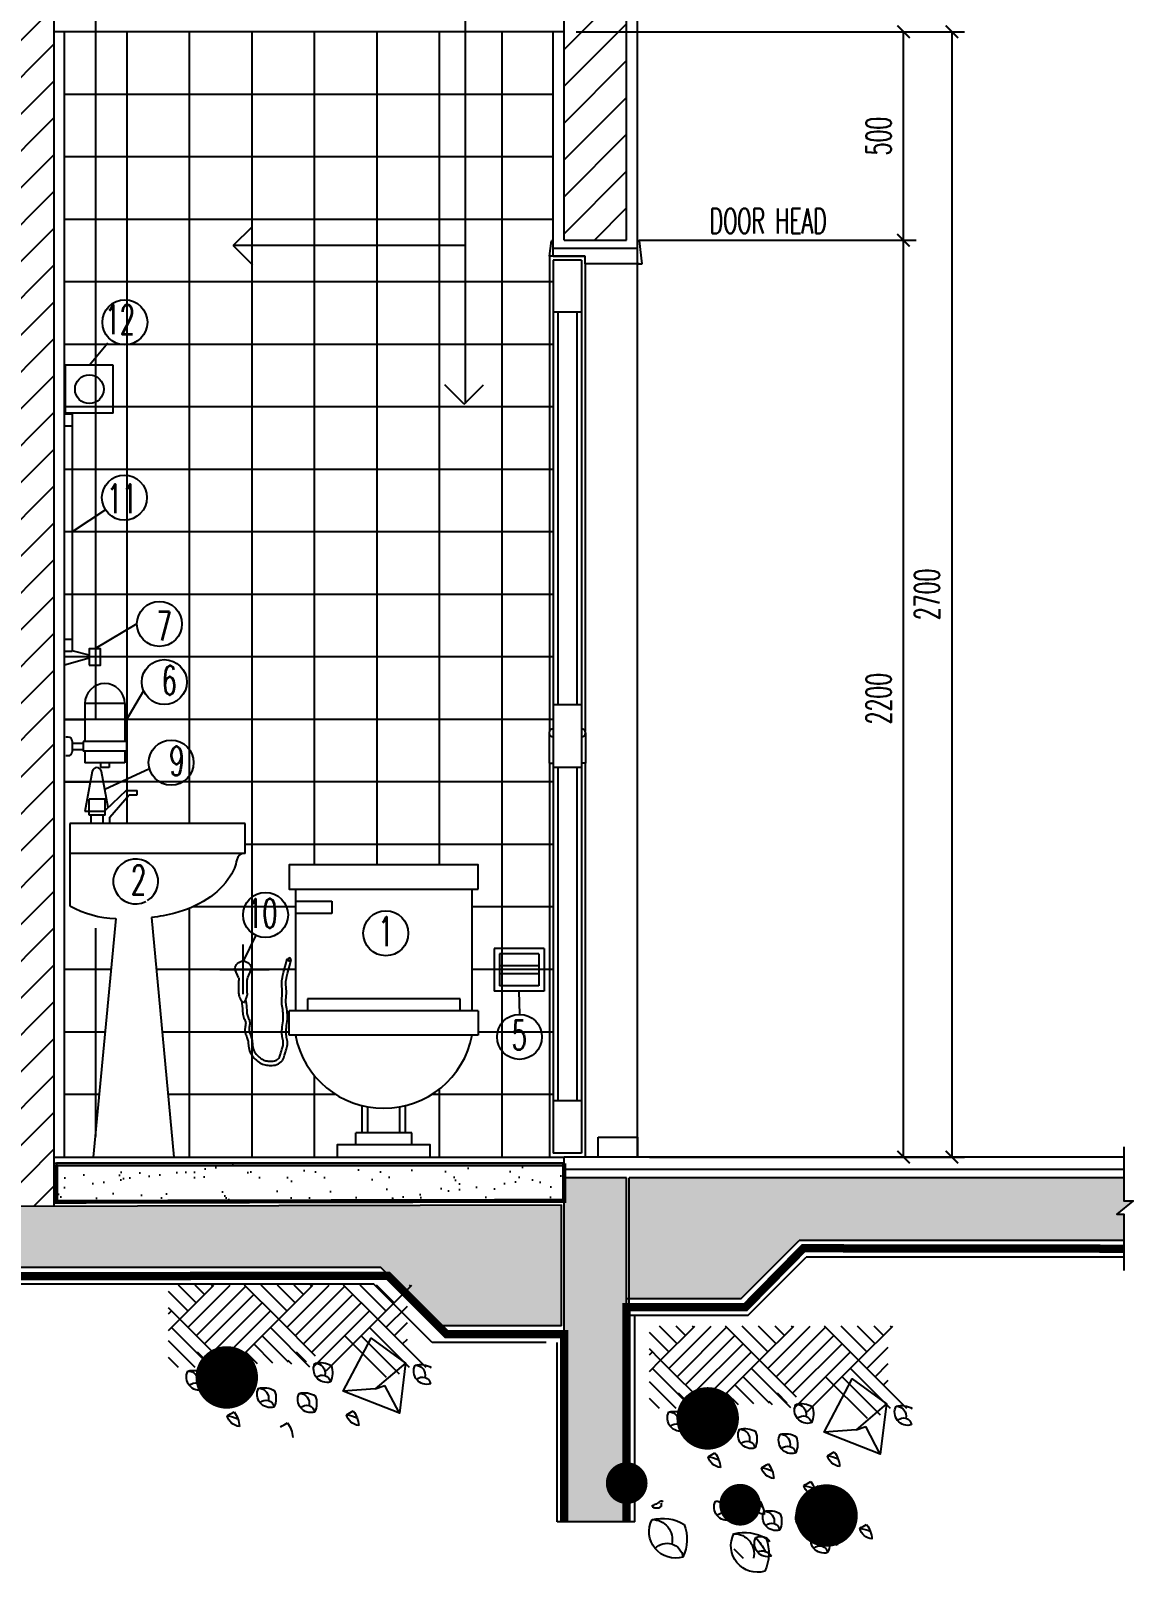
# Model space of a CAD drawing. Extents: x 417646.6 to 417675.4, y 43413.5 to 43433.4.
# Drawn here: x 417666.34 to 417668.986, y 43421.015 to 43424.719 of the extents above; entities that cross this region are included whole.
import ezdxf

# ---------------------------------------------------------------- set-up
doc = ezdxf.new("R2010")
doc.units = 0
doc.header["$MEASUREMENT"] = 0
doc.header["$PDMODE"] = 3
doc.header["$PDSIZE"] = 0.1
for name, pattern in [('CENTER2', [1.125, 0.75, -0.125, 0.125, -0.125]), ('CENTERX2', [4, 2.5, -0.5, 0.5, -0.5]), ('DASHED', [0.75, 0.5, -0.25]), ('HIDDEN', [0.375, 0.25, -0.125]), ('HIDDEN2', [0.1875, 0.125, -0.0625])]:
    doc.linetypes.add(name, pattern=pattern)
doc.layers.get('0').update_dxf_attribs({"linetype": 'CONTINUOUS'})
doc.layers.get('DEFPOINTS').update_dxf_attribs({"linetype": 'CONTINUOUS'})
for name, color, linetype in [('2', 2, 'CONTINUOUS'), ('A-HATCH', 11, 'CONTINUOUS'), ('AXES', 11, 'CENTERX2'), ('AXIS', 11, 'CENTER2'), ('DIM1', 2, 'CONTINUOUS'), ('DW', 7, 'CONTINUOUS'), ('ELE', 3, 'CONTINUOUS'), ('ELV', 7, 'CONTINUOUS'), ('FIX', 3, 'CONTINUOUS'), ('gravel', 11, 'CONTINUOUS'), ('Hatch', 11, 'CONTINUOUS'), ('Plaster', 7, 'CONTINUOUS'), ('SANI', 2, 'CONTINUOUS'), ('SETTING', 3, 'CONTINUOUS'), ('Tile', 5, 'CONTINUOUS'), ('TXT', 2, 'CONTINUOUS'), ('WALL', 6, 'CONTINUOUS'), ('WallPartition', 2, 'CONTINUOUS'), ('Windows', 9, 'CONTINUOUS')]:
    doc.layers.add(name, color=color, linetype=linetype)
doc.styles.add('ROMANS', font='ROMANS.shx', dxfattribs={"width": 0.6})
doc.dimstyles.new('R50', dxfattribs={"dimscale": 0, "dimtxt": 0.06, "dimasz": 0.03, "dimexe": 0.03, "dimexo": 0.03, "dimgap": 0.03, "dimtad": 1, "dimdec": 0, "dimlfac": 1000, "dimzin": 13, "dimdsep": 46, "dimtxsty": 'ROMANS', "dimblk": 'ARCHTICK', "dimcen": 0.09, "dimclrd": 4, "dimclre": 4, "dimclrt": 2, "dimadec": 0, "dimazin": 0, "dimtfac": 1, "dimtdec": 0, "dimtofl": 0, "dimtmove": 2, "dimatfit": 3, "dimldrblk": 'CLOSEDBLANK', "dimfxl": 0, "dimtolj": 1, "dimtzin": 0, "dimarcsym": 0})
pattern_1 = [(45, (-184.876565, -89.382016), (-0.044194173824, 0.044194173824), [])]

# ---------------------------------------------------------------- blocks, each defined once
blk = doc.blocks.new('A$C54676CD1')
at = {"layer": 'AXIS', "linetype": 'CENTER2', "ltscale": 10}
for p, q in [((0.1153, 0.1709), (0.1153, 0.29)), ((0.1716, 0.2302), (0.0525, 0.2302))]:
    blk.add_line(p, q, dxfattribs=at)
at = {"layer": 'DIM1', "linetype": 'HIDDEN'}
for points in [[(0.1196, 0.156), (0.1183, 0.1482), (0.1175, 0.142), (0.117, 0.1369), (0.1167, 0.1328), (0.1165, 0.1294), (0.1164, 0.1262), (0.1161, 0.1231), (0.1155, 0.1198), (0.1146, 0.1167), (0.1135, 0.1137), (0.1124, 0.1111), (0.1114, 0.1087), (0.1105, 0.1066), (0.1099, 0.1048), (0.1094, 0.1033), (0.1092, 0.1022), (0.1092, 0.1011), (0.1093, 0.0997), (0.1095, 0.0979), (0.1099, 0.0957), (0.1104, 0.0932), (0.1108, 0.0902), (0.111, 0.0869), (0.1109, 0.0832), (0.1103, 0.0796), (0.1094, 0.0762), (0.1084, 0.0731), (0.1073, 0.0702), (0.1063, 0.0674), (0.1053, 0.0648), (0.1046, 0.0625), (0.104, 0.0602), (0.1036, 0.058), (0.1033, 0.0555), (0.1031, 0.0527), (0.1028, 0.0497), (0.1025, 0.0464), (0.102, 0.0428), (0.1012, 0.039), (0.1, 0.0351), (0.0983, 0.0312), (0.0963, 0.0275), (0.094, 0.0241), (0.0915, 0.0208), (0.0889, 0.0178), (0.0862, 0.0149), (0.0834, 0.0123), (0.0806, 0.01), (0.0778, 0.0079), (0.0749, 0.0061), (0.0719, 0.0045), (0.0689, 0.0032), (0.0658, 0.0022), (0.0627, 0.0014), (0.0595, 0.0008), (0.0563, 0.0004), (0.0529, 0.0001), (0.0494, 0), (0.0458, 0.0001), (0.042, 0.0004), (0.0382, 0.001), (0.0344, 0.0021), (0.0306, 0.0036), (0.0269, 0.0059), (0.0237, 0.0088), (0.0212, 0.012), (0.0194, 0.0153), (0.018, 0.0186), (0.0169, 0.0217), (0.016, 0.0246), (0.0152, 0.0273), (0.0145, 0.0298), (0.0137, 0.0322), (0.0128, 0.0347), (0.0119, 0.0374), (0.011, 0.0402), (0.0102, 0.0433), (0.0095, 0.0465), (0.0091, 0.05), (0.0089, 0.0537), (0.0092, 0.0573), (0.0097, 0.0607), (0.0103, 0.064), (0.011, 0.0671), (0.0116, 0.0702), (0.012, 0.0732), (0.0124, 0.0763), (0.0125, 0.0795), (0.0124, 0.0831), (0.012, 0.087), (0.0115, 0.0913), (0.0109, 0.0959), (0.0102, 0.1007), (0.0096, 0.1057), (0.0092, 0.1108), (0.009, 0.1161), (0.009, 0.1212), (0.0094, 0.1262), (0.0099, 0.1309), (0.0105, 0.1354), (0.0111, 0.1396), (0.0117, 0.1435), (0.0122, 0.1471), (0.0125, 0.1503), (0.0126, 0.1533), (0.0126, 0.1563), (0.0125, 0.1592), (0.0123, 0.1622), (0.012, 0.1652), (0.0118, 0.1684), (0.0116, 0.1717), (0.0115, 0.1752), (0.0116, 0.1787), (0.0118, 0.1822), (0.012, 0.1855), (0.0123, 0.1887), (0.0126, 0.1917), (0.0127, 0.1946), (0.0128, 0.1973), (0.0128, 0.1998), (0.0125, 0.2023), (0.0121, 0.2051), (0.0113, 0.2089), (0.0101, 0.214), (0.0085, 0.2207), (0.0062, 0.2293), (0.0034, 0.2403), (0, 0.254)], [(0.1097, 0.1576), (0.1084, 0.1496), (0.1076, 0.1431), (0.107, 0.1378), (0.1067, 0.1334), (0.1066, 0.1299), (0.1064, 0.127), (0.1062, 0.1244), (0.1057, 0.1221), (0.1051, 0.1197), (0.1042, 0.1174), (0.1032, 0.115), (0.1022, 0.1127), (0.1012, 0.1103), (0.1004, 0.1079), (0.0997, 0.1056), (0.0993, 0.1032), (0.0992, 0.1009), (0.0993, 0.0986), (0.0997, 0.0963), (0.1001, 0.0939), (0.1005, 0.0916), (0.1009, 0.0892), (0.101, 0.0867), (0.1009, 0.0842), (0.1005, 0.0817), (0.0998, 0.0791), (0.099, 0.0764), (0.098, 0.0737), (0.0969, 0.0709), (0.0959, 0.0681), (0.095, 0.0653), (0.0942, 0.0624), (0.0937, 0.0595), (0.0933, 0.0565), (0.0931, 0.0535), (0.0929, 0.0506), (0.0926, 0.0476), (0.0922, 0.0446), (0.0915, 0.0416), (0.0906, 0.0386), (0.0893, 0.0356), (0.0877, 0.0327), (0.0858, 0.0298), (0.0837, 0.0271), (0.0815, 0.0245), (0.0792, 0.0221), (0.0768, 0.0198), (0.0745, 0.0179), (0.0722, 0.0162), (0.0699, 0.0148), (0.0676, 0.0136), (0.0653, 0.0126), (0.063, 0.0118), (0.0605, 0.0112), (0.0579, 0.0107), (0.0552, 0.0103), (0.0523, 0.0101), (0.0493, 0.01), (0.0463, 0.0101), (0.0433, 0.0103), (0.0404, 0.0108), (0.0376, 0.0116), (0.0351, 0.0126), (0.0329, 0.0139), (0.0311, 0.0156), (0.0296, 0.0176), (0.0283, 0.0198), (0.0273, 0.0222), (0.0264, 0.0248), (0.0256, 0.0274), (0.0248, 0.0301), (0.024, 0.0328), (0.0232, 0.0354), (0.0223, 0.038), (0.0214, 0.0405), (0.0206, 0.043), (0.0199, 0.0456), (0.0194, 0.0482), (0.019, 0.0508), (0.019, 0.0535), (0.0192, 0.0562), (0.0196, 0.0591), (0.0201, 0.062), (0.0208, 0.0652), (0.0214, 0.0685), (0.022, 0.0719), (0.0223, 0.0756), (0.0225, 0.0795), (0.0223, 0.0837), (0.022, 0.088), (0.0214, 0.0926), (0.0208, 0.0972), (0.0201, 0.102), (0.0196, 0.1067), (0.0192, 0.1115), (0.019, 0.1162), (0.019, 0.1208), (0.0193, 0.1253), (0.0198, 0.1297), (0.0204, 0.134), (0.021, 0.1381), (0.0216, 0.1421), (0.0221, 0.146), (0.0225, 0.1497), (0.0226, 0.1532), (0.0226, 0.1565), (0.0225, 0.1598), (0.0222, 0.1629), (0.022, 0.166), (0.0217, 0.1691), (0.0216, 0.1721), (0.0215, 0.1752), (0.0216, 0.1783), (0.0217, 0.1815), (0.022, 0.1846), (0.0223, 0.1878), (0.0225, 0.191), (0.0227, 0.1942), (0.0228, 0.1973), (0.0227, 0.2004), (0.0225, 0.2035), (0.0219, 0.2069), (0.0211, 0.2111), (0.0199, 0.2163), (0.0182, 0.2231), (0.0159, 0.2318), (0.0131, 0.2428), (0.0097, 0.2564)]]:
    blk.add_lwpolyline(points, dxfattribs=at)
at = {"layer": 'DIM1'}
blk.add_circle((0.0046, 0.2544), 0.00364, dxfattribs=at)
at = {"layer": 'SETTING'}
for p, q in [((0.1037, 0.2112), (0.0958, 0.229)), ((0.1268, 0.2112), (0.1347, 0.229)), ((0.1053, 0.1733), (0.1053, 0.2039)), ((0.1253, 0.1733), (0.1253, 0.2039)), ((0.1067, 0.1648), (0.1058, 0.1685)), ((0.1089, 0.1585), (0.1067, 0.1648)), ((0.1144, 0.1503), (0.1089, 0.1585)), ((0.1147, 0.1503), (0.1205, 0.1567)), ((0.1223, 0.1606), (0.1235, 0.1639)), ((0.124, 0.1658), (0.1247, 0.1685))]:
    blk.add_line(p, q, dxfattribs=at)
for centre, radius, start, end in [((0.1153, 0.2302), 0.02, 4.7712, 175.2288), ((0.1013, 0.2314), 0.006, 175.2288, 203.9684), ((0.1292, 0.2314), 0.006, 336.0316, 4.7712), ((0.0873, 0.2039), 0.018, 0, 23.9684), ((0.0973, 0.206), 0.008, 0, 23.9684), ((0.1433, 0.2039), 0.018, 156.0316, 180), ((0.1333, 0.206), 0.008, 156.0316, 180), ((0.1253, 0.1733), 0.02, 180, 193.7048), ((0.1034, 0.1672), 0.02, 328.3138, 340.7517), ((0.1046, 0.1705), 0.02, 340.7517, 346.2952), ((0.1053, 0.1733), 0.02, 346.2952, 0)]:
    blk.add_arc(centre, radius, start, end, dxfattribs=at)
blk = doc.blocks.new('Fix')
at = {"layer": 'FIX'}
for p, q in [((-0.2122, 0.6428), (-0.2122, 0.3506)), ((0.2122, 0.3506), (0.2122, 0.6428)), ((-0.2122, 0.6136), (-0.1246, 0.6136)), ((-0.1246, 0.6136), (-0.1246, 0.5843)), ((-0.1246, 0.5843), (-0.2122, 0.5843)), ((-0.183, 0.3798), (-0.183, 0.3506)), ((0.183, 0.3798), (-0.183, 0.3798)), ((0.183, 0.3506), (0.183, 0.3798)), ((-0.2268, 0.2922), (-0.2268, 0.3506)), ((0.2268, 0.3506), (-0.2268, 0.3506)), ((0.2268, 0.3506), (0.2268, 0.2922)), ((0.2268, 0.2922), (-0.2268, 0.2922)), ((-0.052, 0.0584), (-0.052, 0.1232)), ((-0.0382, 0.0584), (-0.0382, 0.1203)), ((0.0382, 0.0584), (0.0382, 0.1203)), ((0.052, 0.0584), (0.052, 0.1232)), ((0.0674, 0.0584), (-0.0674, 0.0584)), ((-0.0674, 0.0292), (-0.0674, 0.0584)), ((0.0674, 0.0292), (0.0674, 0.0584))]:
    blk.add_line(p, q, dxfattribs=at)
for points in [[(0.2268, 0.6428), (0.2268, 0.7012), (-0.2268, 0.7012), (-0.2268, 0.6428)], [(0.1117, 0), (0.1117, 0.0292), (-0.1117, 0.0292), (-0.1117, 0)]]:
    blk.add_lwpolyline(points, close=True, dxfattribs=at)
blk.add_arc((0, 0.333), 0.2161, 190.8887, 349.1113, dxfattribs=at)
blk = doc.blocks.new('A$C24F356C9')
at = {"layer": 'SANI'}
for p, q in [((0, 0.1021), (0.12, 0.1021)), ((0, 0.1021), (0, 0)), ((0.0128, 0.0893), (0.1072, 0.0893)), ((0.0128, 0.0893), (0.0128, 0.0128)), ((0.1072, 0.0893), (0.1072, 0.0128)), ((0.12, 0.1021), (0.12, 0)), ((0.0128, 0.0606), (0.1072, 0.0606)), ((0.0128, 0.0414), (0.1072, 0.0414)), ((0, 0), (0.12, 0)), ((0.0128, 0.0128), (0.1072, 0.0128))]:
    blk.add_line(p, q, dxfattribs=at)
blk = doc.blocks.new('A$C53BB0ABE')
for p, q in [((0.1286, 0.5089), (0.0467, 0.5908)), ((0.0494, 0.5881), (0.052, 0.5908)), ((0.0692, 0.5683), (0.0916, 0.5908)), ((0.089, 0.5485), (0.1312, 0.5908)), ((0.1088, 0.5287), (0.1708, 0.5908)), ((0.1286, 0.5089), (0.2104, 0.5908)), ((0.3068, 0.4495), (0.188, 0.5683)), ((0.3266, 0.4693), (0.2078, 0.5881)), ((0.3464, 0.4891), (0.2447, 0.5908)), ((0.3662, 0.5089), (0.2843, 0.5908)), ((0.287, 0.5881), (0.2896, 0.5908)), ((0.3068, 0.5683), (0.3292, 0.5908)), ((0.3266, 0.5485), (0.3688, 0.5908)), ((0.3464, 0.5287), (0.4084, 0.5908)), ((0.3662, 0.5089), (0.448, 0.5908)), ((0.5444, 0.4495), (0.4256, 0.5683)), ((0.5642, 0.4693), (0.4454, 0.5881)), ((0.584, 0.4891), (0.4823, 0.5908)), ((0.6038, 0.5089), (0.5219, 0.5908)), ((0.5246, 0.5881), (0.5272, 0.5908)), ((0.5444, 0.5683), (0.5668, 0.5908)), ((0.5642, 0.5485), (0.6064, 0.5908)), ((0.584, 0.5287), (0.6308, 0.5756)), ((0.1088, 0.4891), (0.0574, 0.5405)), ((0.2844, 0.3927), (0.1484, 0.5287)), ((0.287, 0.4297), (0.1682, 0.5485)), ((0.5048, 0.4099), (0.386, 0.5287)), ((0.5246, 0.4297), (0.4058, 0.5485)), ((0.6038, 0.5089), (0.6308, 0.536)), ((0.6308, 0.5215), (0.6236, 0.5287)), ((0.0126, 0.3929), (0.1286, 0.5089)), ((0.0522, 0.3929), (0.1484, 0.4891)), ((0.089, 0.4693), (0.0574, 0.5009)), ((0.2522, 0.3853), (0.1286, 0.5089)), ((0.2775, 0.4202), (0.3662, 0.5089)), ((0.2911, 0.3942), (0.386, 0.4891)), ((0.4822, 0.3929), (0.3662, 0.5089)), ((0.4877, 0.3929), (0.6038, 0.5089)), ((0.5273, 0.3929), (0.6236, 0.4891)), ((0.6308, 0.4819), (0.6038, 0.5089)), ((0.0692, 0.4495), (0.0574, 0.4613)), ((0.0761, 0.3773), (0.1682, 0.4693)), ((0.1077, 0.3692), (0.2078, 0.4693)), ((0.3425, 0.406), (0.4058, 0.4693)), ((0.3799, 0.4038), (0.4256, 0.4495)), ((0.5669, 0.3929), (0.6308, 0.4568)), ((0.2998, 0.4059), (0.3237, 0.4297)), ((0.335, 0.4014), (0.3435, 0.4099)), ((0.4173, 0.4017), (0.4454, 0.4297)), ((0.4547, 0.3995), (0.4652, 0.4099)), ((0.4927, 0.3612), (0.5613, 0.4297)), ((0.6065, 0.3929), (0.6308, 0.4172)), ((0.6038, 0.1716), (0.5993, 0.1716)), ((0.5993, 0.1716), (0.5993, 0.17)), ((0.5993, 0.17), (0.6008, 0.17)), ((0.6008, 0.17), (0.6008, 0.1685)), ((0.6023, 0.1655), (0.6023, 0.1579)), ((0.6023, 0.1579), (0.6054, 0.1564)), ((0.6054, 0.17), (0.6038, 0.1716)), ((0.6069, 0.1685), (0.6054, 0.17)), ((0.6054, 0.1564), (0.6069, 0.1549)), ((0.6084, 0.167), (0.6069, 0.1685)), ((0.6069, 0.1549), (0.6084, 0.1534)), ((0.6099, 0.167), (0.6084, 0.167)), ((0.6084, 0.1534), (0.6175, 0.1534)), ((0.6114, 0.1655), (0.6099, 0.167)), ((0.6129, 0.164), (0.6114, 0.1655)), ((0.616, 0.164), (0.6129, 0.164)), ((0.6175, 0.1625), (0.616, 0.164)), ((0.6205, 0.1625), (0.6175, 0.1625)), ((0.6175, 0.1534), (0.619, 0.1549)), ((0.619, 0.1549), (0.622, 0.1549)), ((0.6205, 0.1609), (0.6205, 0.1625)), ((0.6236, 0.1609), (0.6205, 0.1609)), ((0.622, 0.1564), (0.6236, 0.1579)), ((0.622, 0.1549), (0.622, 0.1564)), ((0.6236, 0.1579), (0.6236, 0.1609)), ((0.1652, 0.1106), (0.1667, 0.1091)), ((0.1667, 0.1091), (0.1758, 0.1091)), ((0.1758, 0.1091), (0.1773, 0.1106)), ((0.1773, 0.1106), (0.1804, 0.1106)), ((0.4049, 0.033), (0.4273, 0.0554))]:
    blk.add_line(p, q)
for points in [[(0.0766, 0.2837), (0.2116, 0.3362), (0.1441, 0.4638), (0.0616, 0.4038), (0.0766, 0.2837), (0.1112, 0.3497)], [(0.1343, 0.3416), (0.2116, 0.3362), (0.1441, 0.4638), (0.0616, 0.4038), (0.1343, 0.3416), (0.1112, 0.3497)]]:
    blk.add_lwpolyline(points)
for centre, radius, start, end in [((0.0263, 0.3493), 0.0509, 76.0322, 121.1405), ((0.0105, 0.3841), 0.0317, 253.7091, 27.4015), ((0.0385, 0.3747), 0.024, 89.5708, 192.7334), ((0.2876, 0.38), 0.0506, 159.5756, 205.1522), ((0.2666, 0.354), 0.0509, 76.0322, 121.1405), ((0.2507, 0.3889), 0.0317, 253.7091, 27.4015), ((0.261, 0.3557), 0.0193, 42.46, 171.8043), ((0.2787, 0.3794), 0.024, 89.5708, 192.7334), ((0.5929, 0.3611), 0.0506, 159.5756, 205.1522), ((0.5718, 0.3352), 0.0509, 76.0322, 121.1405), ((0.556, 0.37), 0.0317, 253.7091, 27.4015), ((0.5839, 0.3606), 0.024, 89.5708, 192.7334), ((0.0207, 0.3509), 0.0193, 42.46, 171.8043), ((0.4233, 0.3197), 0.0506, 159.5756, 205.1522), ((0.4022, 0.2938), 0.0509, 76.0322, 121.1405), ((0.3864, 0.3286), 0.0317, 253.7091, 27.4015), ((0.4143, 0.3192), 0.024, 89.5708, 192.7334), ((0.5662, 0.3369), 0.0193, 42.46, 171.8043), ((0.3258, 0.3075), 0.0506, 159.5756, 205.1522), ((0.3047, 0.2816), 0.0509, 76.0322, 121.1405), ((0.2889, 0.3164), 0.0317, 253.7091, 27.4015), ((0.2991, 0.2833), 0.0193, 42.46, 171.8043), ((0.3168, 0.307), 0.024, 89.5708, 192.7334), ((0.3966, 0.2954), 0.0193, 42.46, 171.8043), ((0.2409, 0.2493), 0.0669, 143.5113, 175.9191), ((0.1707, 0.2874), 0.0336, 275.8828, 346.643), ((0.1707, 0.2874), 0.0336, 275.8828, 346.643), ((0.2198, 0.1738), 0.1071, 98.8765, 112.9463), ((-0.5126, -0.9402), 1.4144, 59.5906, 60.3518), ((0.3991, 0.2205), 0.0669, 143.5113, 175.9191), ((-0.3544, -0.969), 1.4144, 59.5906, 60.3518), ((0.5272, 0.2468), 0.0669, 143.5113, 175.9191), ((0.457, 0.285), 0.0336, 275.8828, 346.643), ((0.457, 0.285), 0.0336, 275.8828, 346.643), ((0.5062, 0.1714), 0.1071, 98.8765, 112.9463), ((-0.2263, -0.9426), 1.4144, 59.5906, 60.3518), ((0.3289, 0.2586), 0.0336, 275.8828, 346.643), ((0.3289, 0.2586), 0.0336, 275.8828, 346.643), ((0.3781, 0.145), 0.1071, 98.8765, 112.9463), ((0.2342, 0.1849), 0.0506, 159.5756, 205.1522), ((0.1973, 0.1938), 0.0317, 253.7091, 27.4015), ((0.2974, 0.1777), 0.0669, 143.5113, 175.9191), ((0.2272, 0.2159), 0.0336, 275.8828, 346.643), ((0.2272, 0.2159), 0.0336, 275.8828, 346.643), ((0.2764, 0.1023), 0.1071, 98.8765, 112.9463), ((-0.4561, -1.0117), 1.4144, 59.5906, 60.3518), ((0.2076, 0.1607), 0.0193, 42.46, 171.8043), ((0.4217, 0.1339), 0.0669, 143.5113, 175.9191), ((0.3515, 0.172), 0.0336, 275.8828, 346.643), ((0.3515, 0.172), 0.0336, 275.8828, 346.643), ((0.4007, 0.0584), 0.1071, 98.8765, 112.9463), ((-0.3318, -1.0556), 1.4144, 59.5906, 60.3518), ((0.4809, 0.1473), 0.0506, 159.5756, 205.1522), ((0.444, 0.1562), 0.0317, 253.7091, 27.4015), ((0.4719, 0.1468), 0.024, 89.5708, 192.7334), ((0.1633, 0.075), 0.0669, 143.5113, 175.9191), ((-0.5902, -1.1144), 1.4144, 59.5906, 60.3518), ((0.2641, 0.1182), 0.0309, 145.6775, 215.1297), ((0.2643, 0.1135), 0.0339, 70.0639, 139.3275), ((0.2477, 0.1308), 0.0317, 253.7091, 27.4015), ((0.258, 0.0977), 0.0193, 42.46, 171.8043), ((0.2757, 0.1214), 0.024, 89.5708, 192.7334), ((0.364, 0.1228), 0.0506, 159.5756, 205.1522), ((0.343, 0.0969), 0.0509, 76.0322, 121.1405), ((0.3271, 0.1317), 0.0317, 253.7091, 27.4015), ((0.3374, 0.0986), 0.0193, 42.46, 171.8043), ((0.3551, 0.1223), 0.024, 89.5708, 192.7334), ((0.4542, 0.123), 0.0193, 42.46, 171.8043), ((0.6418, 0.0795), 0.1012, 159.5756, 205.1522), ((0.5997, 0.0276), 0.1018, 76.0322, 121.1405), ((0.568, 0.0973), 0.0634, 253.7091, 27.4015), ((0.6239, 0.0785), 0.048, 89.5708, 192.7334), ((0.0931, 0.1132), 0.0336, 275.8828, 346.643), ((0.0931, 0.1132), 0.0336, 275.8828, 346.643), ((0.1423, -0.0004), 0.1071, 98.8765, 112.9463), ((0.247, 0.0605), 0.0669, 143.5113, 175.9191), ((0.1768, 0.0987), 0.0336, 275.8828, 346.643), ((0.1768, 0.0987), 0.0336, 275.8828, 346.643), ((0.2259, -0.0149), 0.1071, 98.8765, 112.9463), ((-0.5065, -1.1289), 1.4144, 59.5906, 60.3518), ((0.2488, 0.0686), 0.0506, 159.5756, 205.1522), ((0.2277, 0.0426), 0.0509, 76.0322, 121.1405), ((0.2119, 0.0775), 0.0317, 253.7091, 27.4015), ((0.2398, 0.0681), 0.024, 89.5708, 192.7334), ((0.347, 0.0689), 0.0317, 253.7091, 27.4015), ((0.3641, 0.0592), 0.0267, 65.5992, 147.4022), ((0.4454, 0.0455), 0.1012, 159.5756, 205.1522), ((0.4033, -0.0063), 0.1018, 76.0322, 121.1405), ((0.5126, -0.0328), 0.1801, 139.7514, 152.5428), ((0.3716, 0.0634), 0.0634, 253.7091, 27.4015), ((0.4275, 0.0445), 0.048, 89.5708, 192.7334), ((0.2221, 0.0443), 0.0193, 42.46, 171.8043), ((0.3603, 0.0256), 0.0257, 64.3681, 149.8962), ((0.5884, 0.031), 0.0386, 42.46, 171.8043)]:
    blk.add_arc(centre, radius, start, end)
at = {"layer": 'Hatch'}
for points, const_width in [([(0.4534, 0.3692, 1), (0.5284, 0.3692, 1)], 0.075), ([(0.6603, 0.2138, 1), (0.7103, 0.2138, 1)], 0.05), ([(0.1682, 0.136, 1), (0.2432, 0.136, 1)], 0.075), ([(0.3881, 0.162, 1), (0.4381, 0.162, 1)], 0.05)]:
    blk.add_lwpolyline(points, format="xyb", close=True, dxfattribs=dict(at, const_width=const_width))
blk = doc.blocks.new('A$C22107CF4')
for p, q in [((0.1286, 0.2837), (0.0467, 0.3655)), ((0.0494, 0.3629), (0.052, 0.3655)), ((0.0692, 0.3431), (0.0916, 0.3655)), ((0.089, 0.3233), (0.1312, 0.3655)), ((0.1088, 0.3035), (0.1708, 0.3655)), ((0.1286, 0.2837), (0.2104, 0.3655)), ((0.3068, 0.2243), (0.188, 0.3431)), ((0.3266, 0.2441), (0.2078, 0.3629)), ((0.3464, 0.2639), (0.2447, 0.3655)), ((0.3662, 0.2837), (0.2843, 0.3655)), ((0.287, 0.3629), (0.2896, 0.3655)), ((0.3068, 0.3431), (0.3292, 0.3655)), ((0.3266, 0.3233), (0.3688, 0.3655)), ((0.3464, 0.3035), (0.4084, 0.3655)), ((0.3662, 0.2837), (0.448, 0.3655)), ((0.5444, 0.2243), (0.4256, 0.3431)), ((0.5642, 0.2441), (0.4454, 0.3629)), ((0.584, 0.2639), (0.4823, 0.3655)), ((0.6038, 0.2837), (0.5219, 0.3655)), ((0.5246, 0.3629), (0.5272, 0.3655)), ((0.5444, 0.3431), (0.5668, 0.3655)), ((0.5642, 0.3233), (0.6064, 0.3655)), ((0.584, 0.3035), (0.6308, 0.3504)), ((0.1088, 0.2639), (0.0574, 0.3153)), ((0.2844, 0.1675), (0.1484, 0.3035)), ((0.287, 0.2045), (0.1682, 0.3233)), ((0.5048, 0.1847), (0.386, 0.3035)), ((0.5246, 0.2045), (0.4058, 0.3233)), ((0.6038, 0.2837), (0.6308, 0.3108)), ((0.6308, 0.2962), (0.6236, 0.3035)), ((0.0126, 0.1677), (0.1286, 0.2837)), ((0.0522, 0.1677), (0.1484, 0.2639)), ((0.089, 0.2441), (0.0574, 0.2757)), ((0.2522, 0.1601), (0.1286, 0.2837)), ((0.2775, 0.195), (0.3662, 0.2837)), ((0.2911, 0.169), (0.386, 0.2639)), ((0.4822, 0.1677), (0.3662, 0.2837)), ((0.4877, 0.1677), (0.6038, 0.2837)), ((0.5273, 0.1677), (0.6236, 0.2639)), ((0.6308, 0.2566), (0.6038, 0.2837)), ((0.0692, 0.2243), (0.0574, 0.2361)), ((0.0761, 0.152), (0.1682, 0.2441)), ((0.1077, 0.144), (0.2078, 0.2441)), ((0.3425, 0.1808), (0.4058, 0.2441)), ((0.3799, 0.1786), (0.4256, 0.2243)), ((0.5669, 0.1677), (0.6308, 0.2316)), ((0.2998, 0.1806), (0.3237, 0.2045)), ((0.4173, 0.1764), (0.4454, 0.2045)), ((0.4927, 0.1359), (0.5613, 0.2045)), ((0.6065, 0.1677), (0.6308, 0.192)), ((0.335, 0.1762), (0.3435, 0.1847)), ((0.4547, 0.1742), (0.4652, 0.1847))]:
    blk.add_line(p, q)
for points in [[(0.0766, 0.0585), (0.2116, 0.111), (0.1441, 0.2385), (0.0616, 0.1785), (0.0766, 0.0585), (0.1112, 0.1244)], [(0.1343, 0.1163), (0.2116, 0.111), (0.1441, 0.2385), (0.0616, 0.1785), (0.1343, 0.1163), (0.1112, 0.1244)]]:
    blk.add_lwpolyline(points)
for centre, radius, start, end in [((0.0263, 0.124), 0.0509, 76.0322, 121.1405), ((0.0105, 0.1589), 0.0317, 253.7091, 27.4015), ((0.0385, 0.1494), 0.024, 89.5708, 192.7334), ((0.2876, 0.1547), 0.0506, 159.5756, 205.1522), ((0.2666, 0.1288), 0.0509, 76.0322, 121.1405), ((0.2507, 0.1636), 0.0317, 253.7091, 27.4015), ((0.261, 0.1305), 0.0193, 42.46, 171.8043), ((0.2787, 0.1542), 0.024, 89.5708, 192.7334), ((0.5929, 0.1359), 0.0506, 159.5756, 205.1522), ((0.5718, 0.1099), 0.0509, 76.0322, 121.1405), ((0.556, 0.1448), 0.0317, 253.7091, 27.4015), ((0.5839, 0.1354), 0.024, 89.5708, 192.7334), ((0.0207, 0.1257), 0.0193, 42.46, 171.8043), ((0.4233, 0.0945), 0.0506, 159.5756, 205.1522), ((0.4022, 0.0685), 0.0509, 76.0322, 121.1405), ((0.3864, 0.1034), 0.0317, 253.7091, 27.4015), ((0.4143, 0.0939), 0.024, 89.5708, 192.7334), ((0.5662, 0.1116), 0.0193, 42.46, 171.8043), ((0.3258, 0.0823), 0.0506, 159.5756, 205.1522), ((0.3047, 0.0563), 0.0509, 76.0322, 121.1405), ((0.2889, 0.0912), 0.0317, 253.7091, 27.4015), ((0.2991, 0.058), 0.0193, 42.46, 171.8043), ((0.3168, 0.0818), 0.024, 89.5708, 192.7334), ((0.3966, 0.0702), 0.0193, 42.46, 171.8043), ((0.2409, 0.024), 0.0669, 143.5113, 175.9191), ((0.1707, 0.0622), 0.0336, 275.8828, 346.643), ((0.1707, 0.0622), 0.0336, 275.8828, 346.643), ((0.2198, -0.0514), 0.1071, 98.8765, 112.9463), ((-0.5126, -1.1654), 1.4144, 59.5906, 60.3518), ((0.5272, 0.0216), 0.0669, 143.5113, 175.9191), ((0.457, 0.0598), 0.0336, 275.8828, 346.643), ((0.457, 0.0598), 0.0336, 275.8828, 346.643), ((0.5062, -0.0538), 0.1071, 98.8765, 112.9463), ((-0.2263, -1.1678), 1.4144, 59.5906, 60.3518), ((0.3991, -0.0048), 0.0669, 143.5113, 175.9191), ((-0.3544, -1.1942), 1.4144, 59.5906, 60.3518)]:
    blk.add_arc(centre, radius, start, end)
at = {"layer": 'Hatch', "const_width": 0.075}
blk.add_lwpolyline([(0.4534, 0.144, 1), (0.5284, 0.144, 1)], format="xyb", close=True, dxfattribs=at)
blk = doc.blocks.new('walling')
at = {"layer": 'ELV'}
blk.add_line((0.1363, -1.1797), (-0.4198, -1.1797), dxfattribs=at)
blk.add_lwpolyline([(-0.025, -0.176), (-0.025, 0), (0, 0), (0, -0.1306), (0.0363, -0.1306, -0.414214), (0.1363, -0.2306), (0.1363, -1.5582)], format="xyb", dxfattribs=at)
at = {"layer": 'WALL'}
for p, q in [((-0.4198, -1.1797), (-0.3736, -1.1334)), ((-0.4198, -1.1797), (-0.3736, -1.2259)), ((0.1345, -1.56), (0.0882, -1.5137)), ((0.1345, -1.56), (0.1808, -1.5137))]:
    blk.add_line(p, q, dxfattribs=at)
at = {"layer": 'TXT', "style": 'ROMANS', "width": 0.6}
for s, p in [('150X150MM GLAZED', (-0.639, -0.0816)), ('CERAMIC WALL TILES', (-0.6331, -0.1746))]:
    blk.add_text(s, height=0.06, dxfattribs=at).set_placement(p)
blk = doc.blocks.new('_ARCHTICK')
at = {"color": 0, "linetype": 'ByBlock', "const_width": 0.15}
blk.add_lwpolyline([(-0.5, -0.5), (0.5, 0.5)], dxfattribs=at)
blk = doc.blocks.new('*D155')
at = {"layer": '2', "color": 4, "lineweight": -2}
for p, q in [((417667.7992, 43424.2163), (417668.4649, 43424.2163)), ((417668.4349, 43422.0163), (417668.4349, 43424.2163)), ((417667.8252, 43422.0163), (417668.4649, 43422.0163))]:
    blk.add_line(p, q, dxfattribs=at)
at = {"layer": 'DEFPOINTS', "color": 0}
for p in [(417667.7692, 43424.2163), (417668.4349, 43424.2163), (417667.7952, 43422.0163)]:
    blk.add_point(p, dxfattribs=at)
at = {"layer": '2', "color": 4, "lineweight": -2, "xscale": 0.03, "yscale": 0.03, "zscale": 0.03}
for p, rotation in [((417668.4349, 43424.2163), 90), ((417668.4349, 43422.0163), 270)]:
    blk.add_blockref('_ARCHTICK', p, dxfattribs=dict(at, rotation=rotation))
at = {"layer": '2', "color": 2, "insert": (417668.3749, 43423.1163), "char_height": 0.06, "attachment_point": 5, "rotation": 90, "style": 'ROMANS'}
blk.add_mtext('\\A1;2200', dxfattribs=at)
blk = doc.blocks.new('_ClosedBlank')
at = {"color": 0, "linetype": 'ByBlock', "lineweight": -2}
for p, q in [((-1, 0.17), (0, 0)), ((-1, 0.17), (-1, -0.17)), ((0, 0), (-1, -0.17))]:
    blk.add_line(p, q, dxfattribs=at)
blk = doc.blocks.new('*D156')
at = {"layer": '2', "color": 4, "lineweight": -2}
for p, q in [((417667.6492, 43424.7163), (417668.4649, 43424.7163)), ((417668.4349, 43424.2163), (417668.4349, 43424.7163)), ((417667.7992, 43424.2163), (417668.4649, 43424.2163))]:
    blk.add_line(p, q, dxfattribs=at)
at = {"layer": 'DEFPOINTS', "color": 0}
for p in [(417667.6192, 43424.7163), (417668.4349, 43424.7163), (417667.7692, 43424.2163)]:
    blk.add_point(p, dxfattribs=at)
at = {"layer": '2', "color": 4, "lineweight": -2, "xscale": 0.03, "yscale": 0.03, "zscale": 0.03}
for p, rotation in [((417668.4349, 43424.7163), 90), ((417668.4349, 43424.2163), 270)]:
    blk.add_blockref('_ARCHTICK', p, dxfattribs=dict(at, rotation=rotation))
at = {"layer": '2', "color": 2, "insert": (417668.3749, 43424.4663), "char_height": 0.06, "attachment_point": 5, "rotation": 90, "style": 'ROMANS'}
blk.add_mtext('\\A1;500', dxfattribs=at)
blk = doc.blocks.new('*D157')
at = {"layer": '2', "color": 4, "lineweight": -2}
for p, q in [((417667.6492, 43424.7163), (417668.581, 43424.7163)), ((417668.551, 43424.7163), (417668.551, 43422.0163)), ((417668.4649, 43422.0163), (417668.581, 43422.0163))]:
    blk.add_line(p, q, dxfattribs=at)
at = {"layer": 'DEFPOINTS', "color": 0}
for p in [(417667.6192, 43424.7163), (417668.4349, 43422.0163), (417668.551, 43422.0163)]:
    blk.add_point(p, dxfattribs=at)
at = {"layer": '2', "color": 4, "lineweight": -2, "xscale": 0.03, "yscale": 0.03, "zscale": 0.03}
for p, rotation in [((417668.551, 43424.7163), 90), ((417668.551, 43422.0163), 270)]:
    blk.add_blockref('_ARCHTICK', p, dxfattribs=dict(at, rotation=rotation))
at = {"layer": '2', "color": 2, "insert": (417668.491, 43423.3663), "char_height": 0.06, "attachment_point": 5, "rotation": 90, "style": 'ROMANS'}
blk.add_mtext('\\A1;2700', dxfattribs=at)

msp = doc.modelspace()

# ---------------------------------------------------------------- hatches: boundary and pattern name
at = {"layer": 'A-HATCH'}
h = msp.add_hatch(dxfattribs=at)
h.set_pattern_fill('ANSI31', color=256, scale=0.5, style=0)
h.set_pattern_definition(pattern_1)
h.paths.add_polyline_path([(417667.7703, 43425.0163), (417667.7318, 43425.0163), (417667.7318, 43425.0535), (417667.6289, 43424.9807), (417667.6289, 43425.0163), (417667.6203, 43425.0163), (417667.6203, 43424.2163), (417667.7703, 43424.2163)])
h = msp.add_hatch(dxfattribs=at)
h.set_pattern_fill('ANSI31', color=256, scale=0.5, style=0)
h.set_pattern_definition(pattern_1)
h.paths.add_polyline_path([(417666.3953, 43425.0163), (417666.2453, 43425.0163), (417666.2453, 43421.8985), (417666.3953, 43421.8988)])
at = {"layer": 'Windows'}
h = msp.add_hatch(dxfattribs=at)
h.set_pattern_fill('AR-SAND', color=256, scale=0.05, style=0)
h.set_pattern_definition([(37.5, (-184.876565, -89.382016), (-0.003149667905, 0.09634118845), [0, -0.076, 0, -0.085, 0, -0.08125]), (7.5, (-184.87657, -89.38202), (0.088488835263, 0.14110730326), [0, -0.041, 0, -0.0685, 0, -0.02625]), (327.5, (-184.938065, -89.38202), (0.155707093088, 0.000282952677), [0, -0.025, 0, -0.09, 0, -0.1175]), (317.5, (-184.93807, -89.38202), (0.15030633023, 0.043883778247), [0, -0.0125, 0, -0.059, 0, -0.0675])])
h.paths.add_polyline_path([(417666.2453, 43421.9963), (417665.1897, 43421.9963), (417665.1897, 43421.9063), (417666.2453, 43421.9063)])
h.paths.add_polyline_path([(417667.6203, 43422.0013), (417666.4015, 43422.0013), (417666.4015, 43421.9088), (417667.6203, 43421.9088)])
h = msp.add_hatch(dxfattribs=at)
h.set_pattern_fill('AR-CONC', color=256, scale=0.03, style=0)
h.set_pattern_definition([(50, (-184.87657, -89.38202), (0.21517805478, -0.018825640495), [0.0225, -0.2475]), (355, (-184.87657, -89.38202), (-0.04162540008, 0.22565764011), [0.018, -0.198]), (100.4514, (-184.85863, -89.38358), (0.17355281451, 0.20683186262), [0.019122057, -0.2103426336]), (46.1842, (-184.87657, -89.32202), (0.32017231459, -0.0496557043), [0.03375, -0.37125]), (96.6356, (-184.84988, -89.32615), (0.28039881166, 0.29223536127), [0.0286830864, -0.3155139]), (351.1842, (-184.87657, -89.322), (0.28039858354, 0.29223558028), [0.027, -0.297]), (21, (-184.84657, -89.33702), (0.179072115636, -0.1207856672), [0.0225, -0.2475]), (326, (-184.84657, -89.33702), (0.07299459958, 0.21754501351), [0.018, -0.198]), (71.4514, (-184.83164, -89.34708), (0.25206678857, 0.09675914901), [0.019122057, -0.2103426336]), (37.5, (-184.876565, -89.382016), (0.003647956595, 0.09986815615), [0, -0.1956, 0, -0.201, 0, -0.19875]), (7.5, (-184.87657, -89.38202), (0.078920861233, 0.118323513565), [0, -0.1146, 0, -0.1911, 0, -0.07575]), (327.5, (-184.943465, -89.382016), (0.160146730852, -0.00676646152), [0, -0.075, 0, -0.234, 0, -0.3105]), (317.5, (-184.97347, -89.38202), (0.174955850803, 0.0300314947), [0, -0.0975, 0, -0.1554, 0, -0.2205])])
h.paths.add_polyline_path([(417668.9635, 43421.8791), (417668.9469, 43421.8791), (417668.986, 43421.9115), (417668.9635, 43421.9115), (417668.9635, 43421.9663), (417667.7767, 43421.9663), (417667.7767, 43421.6763), (417668.0443, 43421.6763), (417668.1843, 43421.8163), (417668.9635, 43421.8163)])
h.paths.add_polyline_path([(417667.7703, 43421.9663), (417667.6203, 43421.9663), (417667.6203, 43421.6113), (417667.6203, 43421.1406), (417667.7703, 43421.1406), (417667.7703, 43421.2087, -0.412817), (417667.7454, 43421.2337, -0.412817), (417667.7703, 43421.2587)])
h.paths.add_polyline_path([(417667.6139, 43421.9013), (417666.4953, 43421.899), (417666.4953, 43421.7513), (417667.1803, 43421.7513), (417667.3203, 43421.6113), (417667.6139, 43421.6113)])
h.paths.add_polyline_path([(417666.4953, 43421.899), (417665.1953, 43421.8963), (417665.1953, 43421.6113), (417665.4889, 43421.6113), (417665.6289, 43421.7513), (417666.4953, 43421.7513)])
h.paths.add_polyline_path([(417665.1897, 43421.9613), (417665.0453, 43421.9613), (417665.0453, 43421.1406), (417665.1897, 43421.1406)])
h.paths.add_polyline_path([(417665.0401, 43421.9613), (417663.9953, 43421.9613), (417663.9953, 43421.9115), (417664.0179, 43421.9115), (417663.9788, 43421.8791), (417663.9953, 43421.8791), (417663.9953, 43421.8113), (417664.6053, 43421.8113), (417664.7453, 43421.6713), (417665.0401, 43421.6713)])

# ---------------------------------------------------------------- linework, layer by layer
msp.add_line((417667.6203, 43424.7163), (417666.3953, 43424.7163))
at = {"layer": '2'}
for p, q in [((417666.423, 43423.8683), (417666.4213, 43423.8683)), ((417666.4804, 43423.2137), (417666.4213, 43423.1966)), ((417666.4804, 43423.2202), (417666.4394, 43423.2312)), ((417666.4699, 43423.0663), (417666.4213, 43423.0663)), ((417666.4827, 43422.9163), (417666.4213, 43422.9163)), ((417667.7021, 43422.0163), (417667.7021, 43422.0643)), ((417667.7021, 43422.0643), (417667.7963, 43422.0643)), ((417667.7963, 43422.0643), (417667.7963, 43422.0163)), ((417667.6203, 43421.1406), (417667.6203, 43422.0163)), ((417667.6203, 43421.6113), (417667.6203, 43421.9663)), ((417667.7703, 43421.9663), (417667.6203, 43421.9663)), ((417667.7703, 43421.1437), (417667.7703, 43421.9663)), ((417668.9635, 43421.9663), (417667.7767, 43421.9663)), ((417667.7767, 43421.6449), (417667.7767, 43421.9663)), ((417665.1953, 43421.8963), (417667.6139, 43421.9013)), ((417667.6139, 43421.6113), (417667.6139, 43421.9013)), ((417668.0443, 43421.6763), (417668.1843, 43421.8163)), ((417668.9635, 43421.8163), (417668.1843, 43421.8163)), ((417668.0609, 43421.6363), (417668.2009, 43421.7763)), ((417668.9635, 43421.7763), (417668.2009, 43421.7763)), ((417667.1803, 43421.7513), (417665.6289, 43421.7513)), ((417667.3203, 43421.6113), (417667.1803, 43421.7513)), ((417667.1637, 43421.7113), (417665.6455, 43421.7113)), ((417667.3037, 43421.5713), (417667.1637, 43421.7113)), ((417668.0443, 43421.6763), (417667.7703, 43421.6763)), ((417668.0609, 43421.6363), (417667.7643, 43421.6363)), ((417667.7903, 43421.1406), (417667.7903, 43421.6363)), ((417667.6139, 43421.6113), (417667.3203, 43421.6113)), ((417667.5772, 43421.5713), (417667.3037, 43421.5713)), ((417667.6032, 43421.1406), (417667.6032, 43421.5713)), ((417667.7903, 43421.1406), (417667.6032, 43421.1406))]:
    msp.add_line(p, q, dxfattribs=at)
at = {"layer": 'AXES'}
msp.add_line((417666.4953, 43425.5653), (417666.4953, 43421.7113), dxfattribs=at)
at = {"layer": 'DW'}
for p, q in [((417666.5248, 43423.9696), (417666.4806, 43423.9163)), ((417666.5195, 43423.5694), (417666.4394, 43423.5166)), ((417666.6109, 43423.1351), (417666.5658, 43423.0591)), ((417666.625, 43422.9482), (417666.5178, 43422.8983)), ((417666.8803, 43422.5484), (417666.8499, 43422.4863)), ((417667.5141, 43422.3585), (417667.5123, 43422.4142))]:
    msp.add_line(p, q, dxfattribs=at)
at = {"layer": 'ELE'}
msp.add_line((417666.595, 43423.2955), (417666.4938, 43423.2361), dxfattribs=at)
at = {"layer": 'FIX'}
msp.add_lwpolyline([(417666.4804, 43423.1966), (417666.5073, 43423.1966), (417666.5073, 43423.2361), (417666.4804, 43423.2361)], close=True, dxfattribs=at)
at = {"layer": 'FIX', "color": 2}
for centre in [(417666.5659, 43424.0193), (417666.5648, 43423.5986), (417666.6489, 43423.2955), (417666.6606, 43423.156), (417666.677, 43422.9627), (417666.9035, 43422.5971), (417667.1922, 43422.5532), (417667.5131, 43422.3046)]:
    msp.add_circle(centre, 0.054, dxfattribs=at)
msp.add_arc((417666.5919, 43422.6775), 0.054, 301.6669, 296.287, dxfattribs=at)
at = {"layer": 'Plaster'}
for p, q in [((417667.7963, 43422.0163), (417667.7963, 43425.0163)), ((417666.4213, 43422.0163), (417666.4213, 43424.7163)), ((417667.5943, 43424.178), (417667.5943, 43424.7163)), ((417667.5943, 43424.178), (417667.6708, 43424.178)), ((417666.3953, 43422.0163), (417667.6203, 43422.0163)), ((417666.3953, 43422.0013), (417667.6203, 43422.0013)), ((417666.3953, 43421.9963), (417667.6204, 43421.9963)), ((417668.9635, 43422.0163), (417667.6203, 43422.0163)), ((417668.9635, 43421.9863), (417667.6203, 43421.9863))]:
    msp.add_line(p, q, dxfattribs=at)
at = {"layer": 'SANI'}
for p, q in [((417666.423, 43423.8012), (417666.423, 43423.9163)), ((417666.5381, 43423.9163), (417666.423, 43423.9163)), ((417666.5381, 43423.8012), (417666.5381, 43423.9163)), ((417666.4394, 43423.7987), (417666.4213, 43423.7987)), ((417666.4394, 43423.7699), (417666.4213, 43423.7699)), ((417666.5381, 43423.8012), (417666.423, 43423.8012)), ((417666.4394, 43423.7987), (417666.4394, 43423.229)), ((417666.4394, 43423.2578), (417666.4213, 43423.2578)), ((417666.4394, 43423.229), (417666.4213, 43423.229)), ((417666.5658, 43423.1046), (417666.4699, 43423.1046)), ((417666.4699, 43423.1046), (417666.4699, 43423.0136)), ((417666.5658, 43423.1046), (417666.5658, 43423.0136)), ((417666.4299, 43423.0239), (417666.4241, 43423.0239)), ((417666.4394, 43423.0143), (417666.4394, 43422.989)), ((417666.466, 43423.0085), (417666.4394, 43423.0085)), ((417666.466, 43422.9931), (417666.4394, 43422.9931)), ((417666.5696, 43423.0136), (417666.466, 43423.0136)), ((417666.466, 43423.0136), (417666.466, 43422.9906)), ((417666.5696, 43422.9906), (417666.466, 43422.9906)), ((417666.4699, 43422.9906), (417666.4699, 43422.9622)), ((417666.5658, 43422.9906), (417666.5658, 43422.9622)), ((417666.5696, 43423.0136), (417666.5696, 43422.9906)), ((417666.4299, 43422.9794), (417666.4241, 43422.9794)), ((417666.5658, 43422.9622), (417666.4699, 43422.9622)), ((417666.5073, 43422.9622), (417666.5073, 43422.9507)), ((417666.5284, 43422.9622), (417666.5284, 43422.9507)), ((417666.4874, 43422.9416), (417666.4699, 43422.8455)), ((417666.5284, 43422.9507), (417666.5073, 43422.9507)), ((417666.5257, 43422.8549), (417666.5099, 43422.9416)), ((417666.5687, 43422.8962), (417666.5185, 43422.848)), ((417666.5297, 43422.8319), (417666.5762, 43422.8852)), ((417666.5687, 43422.8962), (417666.5958, 43422.8962)), ((417666.5762, 43422.8852), (417666.5958, 43422.8852)), ((417666.5958, 43422.8852), (417666.5958, 43422.8962)), ((417666.5185, 43422.8455), (417666.4699, 43422.8455)), ((417666.4801, 43422.8367), (417666.4801, 43422.875)), ((417666.5185, 43422.8367), (417666.5185, 43422.8751)), ((417666.4849, 43422.8167), (417666.4849, 43422.8367)), ((417666.5137, 43422.8167), (417666.5137, 43422.8367)), ((417666.5297, 43422.8167), (417666.5297, 43422.8319)), ((417666.8549, 43422.8057), (417666.8549, 43422.8167))]:
    msp.add_line(p, q, dxfattribs=at)
at = {"layer": 'SANI', "linetype": 'Continuous'}
for p, q in [((417666.4341, 43422.8167), (417666.4341, 43422.6189)), ((417666.8549, 43422.8167), (417666.4341, 43422.8167)), ((417666.8549, 43422.7448), (417666.8549, 43422.8163)), ((417666.8549, 43422.7448), (417666.4341, 43422.7448)), ((417666.544, 43422.5888), (417666.4901, 43422.0163)), ((417666.6295, 43422.5911), (417666.6836, 43422.0163))]:
    msp.add_line(p, q, dxfattribs=at)
at = {"layer": 'SANI', "linetype": 'DASHED'}
msp.add_lwpolyline([(417666.5185, 43422.8751), (417666.4801, 43422.875)], dxfattribs=at)
msp.add_lwpolyline([(417666.5185, 43422.8367), (417666.4801, 43422.8367, 0.499277)], format="xyb", dxfattribs=at)
at = {"layer": 'SANI', "linetype": 'Continuous'}
msp.add_lwpolyline([(417666.8533, 43422.7448, 0.355712), (417666.8343, 43422.7298, -0.103437), (417666.819, 43422.6905, -0.107169), (417666.7628, 43422.635, -0.077294), (417666.6862, 43422.6016, -0.037007), (417666.6295, 43422.5911, -0.037007)], format="xyb", dxfattribs=at)
at = {"layer": 'SANI'}
msp.add_circle((417666.4806, 43423.8588), 0.0344, dxfattribs=at)
for centre, radius, start, end in [((417666.5178, 43423.1046), 0.0479, 0, 180), ((417666.4299, 43423.0143), 0.00959, 0, 90), ((417666.4299, 43422.989), 0.00959, 270, 0), ((417666.4986, 43422.9394), 0.0115, 9.5273, 170.4727)]:
    msp.add_arc(centre, radius, start, end, dxfattribs=at)
at = {"layer": 'SANI', "linetype": 'Continuous'}
msp.add_arc((417666.5502, 43422.8256), 0.237, 240.6758, 268.5004, dxfattribs=at)
at = {"layer": 'Tile'}
for p, q in [((417666.5713, 43422.8167), (417666.5713, 43424.7163)), ((417666.7213, 43422.8167), (417666.7213, 43424.7163)), ((417666.8713, 43422.0163), (417666.8713, 43424.7163)), ((417667.0213, 43422.7175), (417667.0213, 43424.7163)), ((417667.1713, 43422.7175), (417667.1713, 43424.7163)), ((417667.3213, 43422.7175), (417667.3213, 43424.7163)), ((417667.4713, 43422.0163), (417667.4713, 43424.7163)), ((417667.5943, 43424.5663), (417666.4213, 43424.5663)), ((417667.5943, 43424.4163), (417666.4213, 43424.4163)), ((417667.5943, 43424.2663), (417666.4213, 43424.2663)), ((417667.5943, 43424.1163), (417666.4213, 43424.1163)), ((417667.5943, 43423.9663), (417666.4213, 43423.9663)), ((417666.4213, 43423.8687), (417666.423, 43423.8687)), ((417666.4213, 43423.8683), (417666.423, 43423.8683)), ((417666.4213, 43423.8683), (417666.423, 43423.8683)), ((417667.5943, 43423.8163), (417666.4213, 43423.8163)), ((417667.5943, 43423.6663), (417666.4213, 43423.6663)), ((417667.5943, 43423.5163), (417666.4213, 43423.5163)), ((417667.5943, 43423.3663), (417666.4213, 43423.3663)), ((417667.5943, 43423.2163), (417666.4213, 43423.2163)), ((417666.4213, 43423.0663), (417666.4699, 43423.0663)), ((417667.5943, 43423.0663), (417666.4213, 43423.0663)), ((417666.4213, 43422.9163), (417666.4827, 43422.9163)), ((417667.5943, 43422.9163), (417666.4213, 43422.9163)), ((417667.5943, 43422.7663), (417666.8549, 43422.7663)), ((417666.5713, 43422.6276), (417666.5713, 43422.6291)), ((417666.7213, 43422.0163), (417666.7213, 43422.6134)), ((417666.975, 43422.6163), (417666.728, 43422.6163)), ((417667.5943, 43422.6163), (417667.3995, 43422.6163)), ((417666.5325, 43422.4663), (417666.4213, 43422.4663)), ((417666.975, 43422.4663), (417666.6412, 43422.4663)), ((417667.5943, 43422.4663), (417667.3995, 43422.4663)), ((417666.5183, 43422.3163), (417666.4213, 43422.3163)), ((417666.9604, 43422.3163), (417666.6554, 43422.3163)), ((417667.5943, 43422.3163), (417667.4141, 43422.3163)), ((417667.0213, 43422.0163), (417667.0213, 43422.2108)), ((417667.3213, 43422.0163), (417667.3213, 43422.1797)), ((417666.5042, 43422.1663), (417666.4213, 43422.1663)), ((417667.0723, 43422.1663), (417666.6695, 43422.1663)), ((417667.5943, 43422.1663), (417667.3023, 43422.1663))]:
    msp.add_line(p, q, dxfattribs=at)
at = {"layer": 'WALL'}
for p, q in [((417666.3953, 43425.0163), (417666.3953, 43421.8988)), ((417667.6203, 43424.2163), (417667.6203, 43425.0163)), ((417667.7703, 43424.2163), (417667.7703, 43425.0163)), ((417667.6203, 43424.2163), (417667.7703, 43424.2163))]:
    msp.add_line(p, q, dxfattribs=at)
at = {"layer": 'WallPartition', "linetype": 'HIDDEN2'}
for points, const_width in [([(417666.3953, 43421.9088), (417667.6203, 43421.9113), (417667.6203, 43422.0013)], 0.01), ([(417666.4015, 43421.9063), (417666.4015, 43421.9963)], 0.01), ([(417668.9635, 43421.7963), (417668.1945, 43421.7973), (417668.0558, 43421.6563), (417667.7703, 43421.6563), (417667.7703, 43421.1406)], 0.02), ([(417665.1965, 43421.1406), (417665.1965, 43421.5868), (417665.5, 43421.5903), (417665.6344, 43421.7296), (417667.198, 43421.7313), (417667.338, 43421.5913), (417667.6203, 43421.5913), (417667.6203, 43421.1406)], 0.02)]:
    msp.add_lwpolyline(points, dxfattribs=dict(at, const_width=const_width))
at = {"layer": 'Windows'}
for p, q in [((417667.5852, 43424.178), (417667.5897, 43424.2149)), ((417667.5943, 43424.2149), (417667.5897, 43424.2149)), ((417667.7963, 43424.2149), (417667.8009, 43424.2149)), ((417667.8077, 43424.1594), (417667.8009, 43424.2149)), ((417667.6708, 43424.178), (417667.5852, 43424.178)), ((417667.5852, 43424.178), (417667.5852, 43423.0381)), ((417667.7963, 43424.1966), (417667.5943, 43424.1966)), ((417667.6708, 43424.1594), (417667.6708, 43424.178)), ((417667.6616, 43424.1687), (417667.5943, 43424.1687)), ((417667.5943, 43424.1687), (417667.5943, 43422.0256)), ((417667.6616, 43424.1687), (417667.6616, 43422.0256)), ((417667.8003, 43424.1594), (417667.6708, 43424.1594)), ((417667.6708, 43424.1594), (417667.6708, 43423.0381)), ((417667.7963, 43424.1594), (417667.8077, 43424.1594)), ((417667.6616, 43424.0433), (417667.5943, 43424.0433)), ((417667.6054, 43424.0433), (417667.6054, 43423.1017)), ((417667.6505, 43424.0433), (417667.6505, 43423.1017)), ((417667.6616, 43423.1017), (417667.5943, 43423.1017)), ((417667.5844, 43423.0342), (417667.5844, 43422.9615)), ((417667.6715, 43423.0342), (417667.6715, 43422.9615)), ((417667.5844, 43422.9615), (417667.5943, 43422.9615)), ((417667.5852, 43422.9615), (417667.5852, 43422.0163)), ((417667.6715, 43422.9615), (417667.6616, 43422.9615)), ((417667.6708, 43422.9615), (417667.6708, 43422.0163)), ((417667.6616, 43422.9507), (417667.5943, 43422.9507)), ((417667.6054, 43422.9507), (417667.6054, 43422.1509)), ((417667.6505, 43422.9507), (417667.6505, 43422.1509)), ((417667.6616, 43422.1509), (417667.5943, 43422.1509)), ((417667.6616, 43422.0256), (417667.5943, 43422.0256))]:
    msp.add_line(p, q, dxfattribs=at)
msp.add_lwpolyline([(417668.9635, 43422.0406), (417668.9635, 43421.9115), (417668.986, 43421.9115), (417668.9469, 43421.8791), (417668.9635, 43421.8791), (417668.9635, 43421.7443)], dxfattribs=at)
msp.add_lwpolyline([(417667.6203, 43422.0013), (417666.4015, 43422.0013), (417666.4015, 43421.9088), (417667.6203, 43421.9088)], close=True, dxfattribs=at)
for centre, start, end in [((417667.5943, 43423.0342), 90, 270), ((417667.6616, 43423.0342), 270, 90)]:
    msp.add_arc(centre, 0.00989, start, end, dxfattribs=at)

# ---------------------------------------------------------------- block references
at = {"layer": 'gravel', "xscale": -1}
for name, p in [('A$C22107CF4', (417667.3013, 43421.3434)), ('A$C53BB0ABE', (417668.4557, 43421.0199))]:
    msp.add_blockref(name, p, dxfattribs=at)
at = {"layer": 'Plaster', "xscale": -1}
msp.add_blockref('A$C24F356C9', (417667.5723, 43422.4142), dxfattribs=at)
at = {"layer": 'Tile'}
msp.add_blockref('Fix', (417667.1873, 43422.0163), dxfattribs=at)
at = {"layer": 'Tile', "xscale": -1}
msp.add_blockref('A$C54676CD1', (417666.9651, 43422.2361), dxfattribs=at)
at = {"layer": 'WALL'}
msp.add_blockref('walling', (417667.246, 43425.383), dxfattribs=at)

# ---------------------------------------------------------------- texts
at = {"layer": 'TXT', "style": 'ROMANS', "width": 0.6}
for s, height, p in [('DOOR HEAD', 0.06, (417667.9697, 43424.2328)), ('12', 0.07, (417666.5179, 43423.9909)), ('11', 0.07, (417666.5227, 43423.5611)), ('7', 0.07, (417666.6422, 43423.2554)), ('6', 0.07, (417666.6547, 43423.1252)), ('9', 0.07, (417666.6727, 43422.9319)), ('2', 0.07, (417666.5807, 43422.6466)), ('10', 0.07, (417666.86, 43422.5662)), ('1', 0.07, (417667.1739, 43422.5223)), ('5', 0.07, (417667.4946, 43422.2737))]:
    msp.add_text(s, height=height, dxfattribs=at).set_placement(p)

# ---------------------------------------------------------------- dimensions: what is measured, and where the dimension line sits
at = {"layer": '2'}
for base, p1, p2, picture, middle in [((417668.4349, 43424.7163), (417667.7692, 43424.2163), (417667.6192, 43424.7163), '*D156', (417668.3749, 43424.4663)), ((417668.551, 43422.0163), (417667.6192, 43424.7163), (417668.4349, 43422.0163), '*D157', (417668.491, 43423.3663)), ((417668.4349, 43424.2163), (417667.7952, 43422.0163), (417667.7692, 43424.2163), '*D155', (417668.3749, 43423.1163))]:
    dim = msp.add_linear_dim(base=base, p1=p1, p2=p2, angle=90, dimstyle='R50', override={"dimscale": 1}, dxfattribs=at)
    dim.commit()
    dim.dimension.update_dxf_attribs({"geometry": picture, "text_midpoint": middle})

doc.saveas('drawing.dxf')
